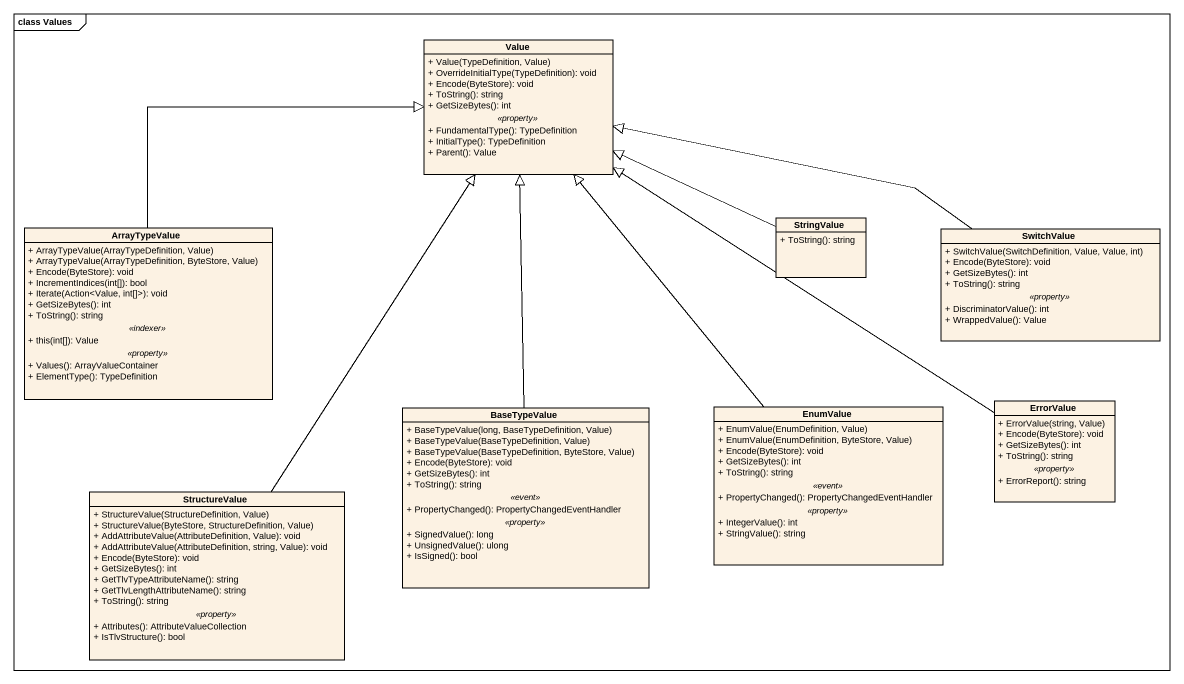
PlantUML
@startuml
mainframe class Values
hide circle
hide empty members
skinparam classAttributeIconSize 0
class Value {
  + Value(TypeDefinition, Value)
  + OverrideInitialType(TypeDefinition): void
  + Encode(ByteStore): void
  + ToString(): string
  + GetSizeBytes(): int
  .. <<property>> ..
  + FundamentalType(): TypeDefinition
  + InitialType(): TypeDefinition
  + Parent(): Value
}
class ArrayTypeValue {
  + ArrayTypeValue(ArrayTypeDefinition, Value)
  + ArrayTypeValue(ArrayTypeDefinition, ByteStore, Value)
  + Encode(ByteStore): void
  + IncrementIndices(int[]): bool
  + Iterate(Action<Value, int[]>): void
  + GetSizeBytes(): int
  + ToString(): string
  .. <<indexer>> ..
  + this(int[]): Value
  .. <<property>> ..
  + Values(): ArrayValueContainer
  + ElementType(): TypeDefinition
}
class StringValue {
  + ToString(): string
}
class SwitchValue {
  + SwitchValue(SwitchDefinition, Value, Value, int)
  + Encode(ByteStore): void
  + GetSizeBytes(): int
  + ToString(): string
  .. <<property>> ..
  + DiscriminatorValue(): int
  + WrappedValue(): Value
}
class EnumValue {
  + EnumValue(EnumDefinition, Value)
  + EnumValue(EnumDefinition, ByteStore, Value)
  + Encode(ByteStore): void
  + GetSizeBytes(): int
  + ToString(): string
  .. <<event>> ..
  + PropertyChanged(): PropertyChangedEventHandler
  .. <<property>> ..
  + IntegerValue(): int
  + StringValue(): string
}
class ErrorValue {
  + ErrorValue(string, Value)
  + Encode(ByteStore): void
  + GetSizeBytes(): int
  + ToString(): string
  .. <<property>> ..
  + ErrorReport(): string
}
class BaseTypeValue {
  + BaseTypeValue(long, BaseTypeDefinition, Value)
  + BaseTypeValue(BaseTypeDefinition, Value)
  + BaseTypeValue(BaseTypeDefinition, ByteStore, Value)
  + Encode(ByteStore): void
  + GetSizeBytes(): int
  + ToString(): string
  .. <<event>> ..
  + PropertyChanged(): PropertyChangedEventHandler
  .. <<property>> ..
  + SignedValue(): long
  + UnsignedValue(): ulong
  + IsSigned(): bool
}
class StructureValue {
  + StructureValue(StructureDefinition, Value)
  + StructureValue(ByteStore, StructureDefinition, Value)
  + AddAttributeValue(AttributeDefinition, Value): void
  + AddAttributeValue(AttributeDefinition, string, Value): void
  + Encode(ByteStore): void
  + GetSizeBytes(): int
  + GetTlvTypeAttributeName(): string
  + GetTlvLengthAttributeName(): string
  + ToString(): string
  .. <<property>> ..
  + Attributes(): AttributeValueCollection
  + IsTlvStructure(): bool
}
ArrayTypeValue -right-|> Value
StringValue -left-|> Value
SwitchValue -left-|> Value
EnumValue -up-|> Value
ErrorValue -up-|> Value
BaseTypeValue -up-|> Value
StructureValue -up-|> Value
@enduml
